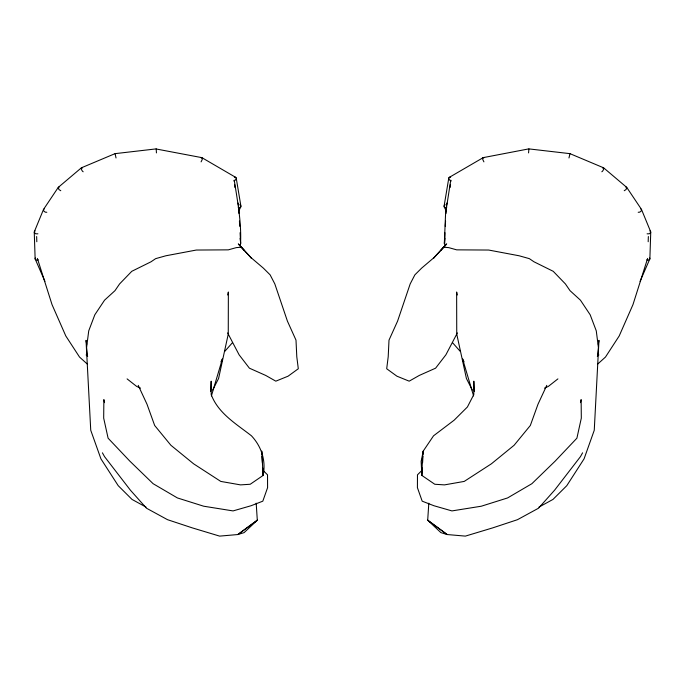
<?xml version="1.0" encoding="UTF-8"?>
<svg xmlns="http://www.w3.org/2000/svg" width="685" height="685" viewBox="0 0 685 685"><rect width="100%" height="100%" fill="white"/><g stroke="black" fill="none" stroke-linecap="round" stroke-linejoin="round"><path stroke-width="1.03" d="M640.055 281.372L649.868 258.861L650.75 231.932L641.468 209.387L626.741 187.399L603.605 167.808L569.98 153.654L528.794 148.885L483.216 157.627L449.197 177.424M649.868 258.861L649.731 257.98M648.181 241.745L648.352 236.548M210.655 391.58L211.168 381.177L211.185 394.534C218.19 413.38 236.393 424.006 251.463 435.814C261.567 446.654 266.131 460.799 263.126 475.441L250.213 484.261L240.521 484.886L220.784 481.418L193.624 463.822L170.89 445.267L154.664 425.479L147.001 404.218L138.224 385.355M444.925 232.712L444.651 246.677M445.276 226.333L445.567 221.024M445.978 213.574L446.329 207.195M422.302 468.009L421.874 475.441L434.787 484.261L444.479 484.886L464.216 481.418L491.376 463.822L514.11 445.267L530.336 425.479L537.999 404.218L546.776 385.355M422.602 462.709L422.962 456.338M423.082 454.215L423.27 451.03L433.536 435.814L454.164 420.17L467.418 406.976L473.815 394.534L473.832 381.177L474.345 391.58M428.81 503.175L427.697 520.198L440.875 532.613L447.159 534.54L465.372 536.115L492.712 527.878L517.483 519.684L538.504 508.219L554.593 490.186L580.452 456.647L582.592 452.819M444.865 238.311L444.325 243.603L445.592 213.463L450.756 180.129M450.054 187.553L450.379 184.376M240.349 246.677C241.968 224.355 237.652 202.092 234.244 180.129M444.085 206.159L448.778 178.126M446.56 205.098L446.911 203.017M156.437 152.918L156.206 148.885L115.02 153.654L81.395 167.808L58.259 187.399L43.532 209.387L34.25 231.932L35.132 258.861L44.945 281.372M597.637 355.018L598.407 347.509L596.267 330.846L590.17 314.775L580.435 300.167L570.023 290.663L565.416 283.941L553.223 271.311L533.992 261.798L529.351 258.647L519.11 255.77L488.688 250.042L456.69 249.854L448.709 247.619L443.649 247.208L440.618 250.513M598.279 344.332L598.973 340.351L594.255 430.266L584.082 458.83L566.795 485.665L552.975 499.425L538.949 507.114M580.46 402.669L581.128 399.595L581.317 418.124L576.898 438.194L555.227 461.065L531.877 483.704L507.585 497.944L481.298 506.215L451.946 510.916L433.93 505.735L422.191 501.172L417.413 487.669L417.473 474.825L422.448 469.919M227.694 294.987L228.362 291.99L228.259 334.109L218.583 378.497L212.684 390.048M115.089 153.714L116.03 157.961M211.4 395.93L222.385 358.974L220.947 361.817M647.633 258.391L632.966 304.628L619.206 335.95L605.48 357.048L597.842 363.932M35.269 257.98L35.132 258.861M58.259 187.399L58.919 189.522L60.777 190.73M650.741 232.352L649.346 233.791L647.094 233.825M568.97 157.961L569.98 153.654M457.357 332.919L445.901 354.804L435.6 368.179L419.28 375.44L409.176 381.168L396.906 376.176L386.7 368.761L388.207 356.739L389.003 340.137L397.591 321.102L410.178 283.924L414.879 274.848L421.643 268.126L434.11 257.509L446.697 243.911L433.494 258.262L434.11 257.509M238.911 210.732L240.735 206.981A2.5 1.678 9 0 0 240.769 205.74L240.058 204.986M482.968 157.73L482.702 159.399L483.918 161.874M649.714 259.264L648.481 260.043L646.751 259.846M34.396 231.539L35.106 230.948M224.671 351.474L232.292 342.877M240.735 206.981L239.459 207.735A2.252 1.516 9 0 1 238.269 207.718M201.082 161.874L202.298 159.399L201.784 157.627L156.094 148.97M597.311 356.337L598.87 354.933M444.942 204.986L444.522 205.337A2.5 1.678 -9 0 0 444.265 206.981L446.089 210.732M602.757 168.193C605.009 166.977 602.963 171.396 601.824 171.789M557.907 378.891L548.342 386.417L544.489 388.121M201.176 157.867L201.784 157.627M44.182 208.951C42.033 210.149 45.099 212.829 46.803 212.256M624.223 190.73L626.081 189.522L626.741 187.399M38.249 259.846L36.519 260.043L35.286 259.264M37.906 233.825L35.654 233.791L34.259 232.352M58.482 187.185L59.235 187.108M625.765 187.108L626.518 187.185M638.197 212.256C639.901 212.829 642.967 210.149 640.817 208.951M483.216 157.627L483.824 157.867M140.511 388.121L136.657 386.417L127.093 378.891M146.051 507.114L132.025 499.425L118.205 485.665L100.918 458.83L90.745 430.266L86.027 340.351L86.721 344.332M202.032 157.73L235.803 177.424M649.894 230.948L650.604 231.539M528.906 148.97L528.563 152.918M82.243 168.193C79.991 166.977 82.037 171.396 83.176 171.789M250.89 257.509L251.506 258.262L238.303 243.911L250.89 257.509L263.357 268.126L270.121 274.848L274.822 283.924L287.409 321.102L295.997 340.137L296.793 356.739L298.3 368.761L288.094 376.176L275.824 381.168L265.72 375.44L249.4 368.179L239.099 354.804L227.643 332.919M86.13 354.933L87.689 356.337M87.158 363.932L79.52 357.048L65.794 335.95L52.034 304.628L37.367 258.391M262.552 469.919L267.527 474.825L267.587 487.669L262.809 501.172L251.07 505.735L233.054 510.916L203.702 506.215L177.415 497.944L153.123 483.704L129.773 461.065L108.102 438.194L103.683 418.124L103.872 399.595L104.54 402.669M444.265 206.981L445.541 207.735A2.252 1.516 -9 0 0 446.731 207.718M244.382 250.513L241.351 247.208L236.291 247.619L228.31 249.854L196.312 250.042L165.89 255.77L155.649 258.647L151.008 261.798L131.777 271.311L119.584 283.941L114.977 290.663L104.565 300.167L94.83 314.775L88.733 330.846L86.593 347.509L87.363 355.018M452.708 342.877L460.329 351.474M472.316 390.048L466.416 378.497L456.741 334.109L456.638 291.99L457.306 294.987M102.407 452.819L104.548 456.647L130.407 490.186L146.496 508.219L167.517 519.684L192.288 527.878L219.628 536.115L237.841 534.54L244.125 532.613L257.303 520.198L256.19 503.175M464.053 361.817L462.615 358.974L473.6 395.93M236.222 178.126L240.915 206.159M238.089 203.017L238.44 205.098M234.621 184.376L234.946 187.553M240.135 238.311L240.675 243.603L240.075 232.712M261.918 454.215L261.73 451.03L263.126 475.441L262.697 468.009M262.038 456.338L262.398 462.709M238.671 207.195L239.022 213.574M239.433 221.024L239.724 226.333M36.647 236.548L36.819 241.745M234.381 177.235A2.415 1.567 -36.8 0 1 236.214 178.588A2.415 1.567 -36.8 0 1 233.782 180.943M238.354 204.49A2.252 1.516 9 0 1 238.954 204.55M451.218 180.943A2.415 1.567 36.8 0 1 448.786 178.588A2.415 1.567 36.8 0 1 450.619 177.235M446.046 204.55A2.252 1.516 -9 0 1 446.646 204.49M422.448 458.128L421.874 475.441L421.138 461.373L423.27 451.03L422.448 458.128M257.303 520.198L237.841 534.54L257.303 520.198M447.159 534.54L427.697 520.198L447.159 534.54"/></g></svg>
